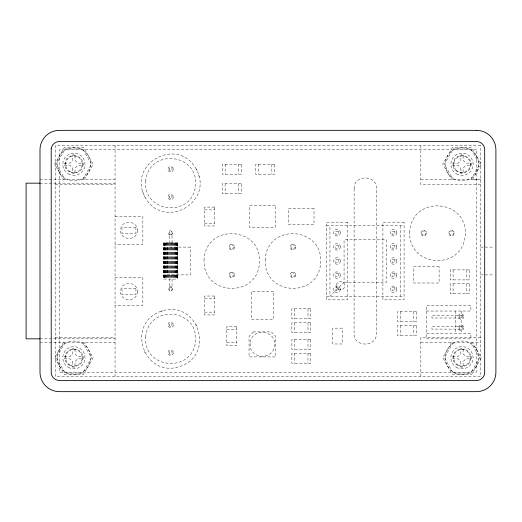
<?xml version="1.0" encoding="UTF-8"?>
<svg xmlns="http://www.w3.org/2000/svg" width="522" height="522" viewBox="0 0 522 522"><rect width="100%" height="100%" fill="white"/><g stroke="black" fill="none" stroke-linecap="round" stroke-linejoin="round"><path stroke-width="0.39" stroke-dasharray="2.61 1.96" d="M82.744 179.548L91.565 164.26L82.744 148.972L65.087 148.972L56.259 164.26L65.087 179.548M84.342 179.548L93.17 164.247L83.546 147.569L64.284 147.569L54.653 164.247L63.488 179.548M63.488 342.452L54.653 357.753L64.284 374.431L83.546 374.431L93.17 357.753L84.342 342.452M65.087 342.452L56.259 357.74L65.087 373.028L82.744 373.028L91.565 357.74L82.744 342.452M470.811 179.548L479.64 164.26L470.811 148.972L453.161 148.972L444.333 164.26L453.161 179.548M451.556 342.452L442.728 357.753L452.359 374.431L471.614 374.431L481.245 357.753L472.41 342.452M453.161 342.452L444.333 357.74L453.161 373.028L470.811 373.028L479.64 357.74L470.811 342.452M344.063 282.18L386.43 282.18L386.43 239.82L344.063 239.82L344.063 282.18L329.943 296.307L329.943 225.693M161.011 311.288C124.902 323.953 144.163 378.998 180.292 366.385C216.408 353.72 197.146 298.675 161.011 311.288L162.577 310.792M39.998 179.548L115.055 179.548M420.843 179.548L480.612 179.542L472.41 179.548L481.245 164.247L471.614 147.569L452.359 147.569L442.728 164.247L451.556 179.548M39.998 183.163L115.055 183.163M55.286 184.553L115.055 184.553M480.612 184.553L420.843 184.553L420.843 145.638M204.565 209.851L214.575 209.851M115.055 216.519L142.852 216.519L142.852 244.322L115.055 244.322M204.565 223.194L214.575 223.194M326.413 225.693L404.08 225.693M169.265 234.593L172.045 234.593M480.612 247.102L494.288 247.102M480.612 274.898L494.288 274.898M115.055 277.678L142.852 277.678L142.852 305.474L115.055 305.474M169.265 287.407L172.045 287.407M326.413 296.307L404.08 296.307M204.565 298.806L214.575 298.806M426.402 311.04L470.883 311.04L470.883 305.481L426.402 305.481L426.402 338.837L470.883 338.837L470.883 333.277L426.402 333.277M204.565 312.149L214.575 312.149M226.809 329.382L236.812 329.382M55.286 337.447L115.055 337.447M480.612 337.447L420.843 337.447L420.843 376.362M39.998 338.837L115.055 338.837M39.998 342.458L115.055 342.452M420.843 342.452L480.612 342.452M226.809 342.726L236.812 342.726M196.2 169.043C177.663 135.563 126.624 163.771 145.109 197.283C163.647 230.763 214.686 202.556 196.2 169.043L196.951 170.498M144.353 195.828L145.109 197.283M196.2 324.717L196.951 326.172M144.359 351.502L145.109 352.957M142.604 191.241L143.1 192.801M198.699 175.085L199.11 176.671M466.433 269.894L466.433 279.903M466.433 283.792L466.433 293.801M461.154 311.04L461.154 333.277M459.765 315.21L459.765 317.989M459.765 326.328L459.765 329.108M455.589 311.04L455.589 333.277M453.089 269.894L453.089 279.903M453.089 283.792L453.089 293.801M413.613 311.595L413.613 321.604M413.613 325.493L413.613 335.502M400.55 225.693L400.55 296.307M400.27 311.595L400.27 321.604M400.27 325.493L400.27 335.502M307.98 308.815L307.98 318.825M307.98 322.713L307.98 332.723M307.98 339.391L307.98 349.401M307.98 353.29L307.98 363.299M294.636 308.815L294.636 318.825M294.636 322.713L294.636 332.723M294.636 339.391L294.636 349.401M294.636 353.29L294.636 363.299M271.845 164.26L271.845 174.27M258.501 164.26L258.501 174.27M238.482 164.26L238.482 174.27M238.482 183.718L238.482 193.727M225.139 164.26L225.139 174.27M225.139 183.718L225.139 193.727M177.46 242.932L177.46 279.068M177.33 242.932L177.33 279.068M177.154 242.932L177.154 279.068M176.932 242.932L176.932 279.068M176.671 242.932L176.671 279.068M176.371 242.932L176.371 279.068M176.038 242.932L176.038 279.068M175.666 242.932L175.666 279.068M175.262 242.932L175.262 279.068M174.831 242.932L174.831 279.068M174.368 242.932L174.368 279.068M173.885 242.932L173.885 279.068M173.376 242.932L173.376 279.068M172.854 242.932L172.854 279.068M172.319 242.932L172.319 279.068M172.045 242.932L172.045 231.814L169.265 231.814L169.265 242.932M172.045 279.068L172.045 290.186L169.265 290.186L169.265 279.068M171.771 242.932L171.771 279.068M171.209 242.932L171.209 279.068M170.655 242.932L170.655 279.068M170.094 242.932L170.094 279.068M169.539 242.932L169.539 279.068M168.991 242.932L168.991 279.068M168.449 242.932L168.449 279.068M167.927 242.932L167.927 279.068M167.425 242.932L167.425 279.068M166.942 242.932L166.942 279.068M166.479 242.932L166.479 279.068M166.042 242.932L166.042 279.068M165.644 242.932L165.644 279.068M165.272 242.932L165.272 279.068M164.932 242.932L164.932 279.068M164.632 242.932L164.632 279.068M164.378 242.932L164.378 279.068M164.156 242.932L164.156 279.068M163.98 242.932L163.98 279.068M163.751 242.932L163.843 279.068M115.055 145.638L115.055 376.362M72.799 361.629L72.799 367.194L75.024 367.194L75.024 361.629L77.804 358.862L83.363 358.862L83.363 356.637L77.804 356.63L75.024 353.851L75.024 348.291L72.799 348.291L72.799 353.851L70.02 356.63L64.46 356.63L64.46 358.849L70.02 358.849L72.799 361.629M72.799 168.143L72.799 173.702L75.024 173.702L75.024 168.143L77.804 165.37L83.363 165.37L83.363 163.151L77.804 163.138L75.024 160.358L75.024 154.799L72.799 154.799L72.799 160.358L70.02 163.138L64.46 163.138L64.46 165.363L70.02 165.363L72.799 168.143M354.125 188.723L354.073 333.277C353.427 347.724 377.165 347.561 376.362 333.277L376.421 188.723C377.06 174.276 353.322 174.439 354.125 188.723M460.874 361.622L460.874 367.181L463.099 367.181L463.099 361.622L465.878 358.849L471.438 358.849L471.438 356.63L465.878 356.617L463.099 353.838L463.099 348.278L460.874 348.278L460.874 353.838L458.094 356.617L452.535 356.617L452.535 358.842L458.094 358.842L460.874 361.622M460.874 168.13L460.874 173.689L463.099 173.689L463.099 168.13L465.878 165.363L471.438 165.363L471.438 163.138L465.878 163.125L463.099 160.345L463.099 154.786L460.874 154.786L460.874 160.345L458.094 163.125L452.535 163.125L452.535 165.35L458.094 165.35L460.874 168.13M336.37 285.488C335.822 290.845 344.664 291.322 344.696 285.939C345.244 280.582 336.403 280.105 336.37 285.488M250.162 343.463C248.753 359.345 273.802 361.061 274.565 345.133C275.981 329.252 250.925 327.535 250.162 343.463M204.082 259.016C201.525 295.367 256.896 299.328 259.538 262.984C262.096 226.633 206.725 222.672 204.082 259.016M265.241 259.016C262.683 295.367 318.055 299.328 320.697 262.984C323.255 226.633 267.884 222.672 265.241 259.016M409.803 231.122C407.121 267.466 462.472 271.616 465.246 235.278C467.921 198.934 412.569 194.791 409.803 231.122M421.411 233.001C426.05 242.045 427.59 224.936 421.411 233.001M449.207 233.001C453.846 242.045 455.386 224.936 449.207 233.001M168.998 169.076C172.325 175.934 173.767 163.138 168.998 169.076M168.998 196.879C172.325 203.73 173.767 190.935 168.998 196.879M168.998 324.749C172.325 331.607 173.767 318.812 168.998 324.749M168.998 352.552C172.325 359.404 173.767 346.608 168.998 352.552M145.749 180.762C142.63 213.413 192.377 218.209 195.554 185.564C198.673 152.913 148.933 148.118 145.749 180.762M145.749 336.436C142.636 369.087 192.377 373.882 195.561 341.238C198.673 308.587 148.933 303.791 145.749 336.436M234.032 247.2C228.218 255.539 228.988 238.378 234.032 247.2M234.032 275.003C228.218 283.335 228.988 266.174 234.032 275.003M295.191 247.2C289.377 255.539 290.147 238.378 295.191 247.2M295.191 275.003C289.377 283.335 290.147 266.174 295.191 275.003M82.809 164.26C83.207 176.423 63.169 175.164 65.087 163.145C65.974 152.437 83.272 153.527 82.809 164.26M82.809 357.74C83.207 369.902 63.169 368.643 65.087 356.624C65.974 345.916 83.272 347.006 82.809 357.74M137.293 230.424C137.664 241.823 118.885 240.642 120.68 229.373C121.515 219.338 137.73 220.362 137.293 230.424M137.293 291.576C137.664 302.982 118.885 301.801 120.68 290.532C121.515 280.497 137.73 281.515 137.293 291.576M173.434 169.265C173.558 173.063 167.294 172.671 167.895 168.913C168.175 165.572 173.578 165.911 173.434 169.265M173.434 197.062C173.558 200.866 167.294 200.468 167.895 196.716C168.175 193.368 173.578 193.708 173.434 197.062M172.88 233.203C167.451 241.751 167.451 224.649 172.88 233.203M172.88 288.796C167.451 297.351 167.451 280.249 172.88 288.796M173.434 324.938C173.558 328.736 167.294 328.345 167.895 324.586C168.175 321.245 173.578 321.585 173.434 324.938M173.434 352.735C173.558 356.539 167.294 356.141 167.895 352.389C168.175 349.042 173.578 349.381 173.434 352.735M234.593 247.102C234.717 250.899 228.453 250.508 229.054 246.749C229.328 243.409 234.737 243.748 234.593 247.102M234.593 274.898C234.717 278.702 228.453 278.304 229.054 274.552C229.328 271.205 234.737 271.544 234.593 274.898M295.746 247.102C295.87 250.899 289.612 250.508 290.212 246.749C290.486 243.409 295.896 243.748 295.746 247.102M295.746 274.898C295.87 278.702 289.612 278.304 290.212 274.552C290.486 271.205 295.896 271.544 295.746 274.898M340.337 232.753C340.488 237.321 332.971 236.844 333.695 232.336C334.028 228.323 340.514 228.734 340.337 232.753M340.337 246.88C340.488 251.441 332.971 250.965 333.695 246.462C334.028 242.443 340.514 242.854 340.337 246.88M340.337 261C340.488 265.561 332.971 265.091 333.695 260.582C334.028 256.57 340.514 256.974 340.337 261M340.337 275.12C340.488 279.681 332.971 279.211 333.695 274.702C334.028 270.69 340.514 271.094 340.337 275.12M340.337 289.247C340.488 293.808 332.971 293.331 333.695 288.823C334.028 284.81 340.514 285.221 340.337 289.247M396.824 232.753C396.974 237.321 389.458 236.844 390.182 232.336C390.515 228.323 397.001 228.734 396.824 232.753M396.824 246.88C396.974 251.441 389.458 250.965 390.182 246.462C390.515 242.443 397.001 242.854 396.824 246.88M396.824 261C396.974 265.561 389.458 265.091 390.182 260.582C390.515 256.57 397.001 256.974 396.824 261M396.824 275.12C396.974 279.681 389.458 279.211 390.182 274.702C390.515 270.69 397.001 271.094 396.824 275.12M396.824 289.247C396.974 293.808 389.458 293.331 390.182 288.823C390.515 284.81 397.001 285.221 396.824 289.247M426.402 233.203C426.526 237.001 420.269 236.61 420.862 232.851C421.143 229.51 426.546 229.85 426.402 233.203M454.199 233.203C454.323 237.001 448.065 236.61 448.666 232.851C448.94 229.51 454.349 229.85 454.199 233.203M470.883 164.26C471.275 176.423 451.243 175.164 453.161 163.145C454.049 152.437 471.34 153.527 470.883 164.26M463.934 316.6C464.058 320.397 457.794 320.006 458.394 316.247C458.668 312.906 464.078 313.246 463.934 316.6M463.934 327.718C464.058 331.516 457.794 331.124 458.394 327.366C458.668 324.025 464.078 324.364 463.934 327.718M470.883 357.74C471.275 369.902 451.243 368.643 453.161 356.624C454.049 345.916 471.34 347.006 470.883 357.74M253.496 331.888L249.046 336.338L249.046 356.904L275.733 356.904L275.733 336.338L271.283 331.888L253.496 331.888M480.612 145.638L55.286 145.638L55.286 376.362L480.612 376.362L480.612 145.638M476.442 149.807L59.456 149.807L59.456 372.193L476.442 372.193L476.442 149.807M241.262 164.26L222.359 164.26L222.359 174.27L241.262 174.27L241.262 164.26M274.624 164.26L255.721 164.26L255.721 174.27L274.624 174.27L274.624 164.26M241.262 183.718L222.359 183.718L222.359 193.727L241.262 193.727L241.262 183.718M275.179 205.544L249.601 205.544L249.601 227.501L275.179 227.501L275.179 205.544M214.575 207.071L204.565 207.071L204.565 225.974L214.575 225.974L214.575 207.071M314.009 208.402L288.607 208.402L288.607 224.636L314.009 224.636L314.009 208.402M347.593 222.163L326.413 222.163L326.413 299.837L347.593 299.837L347.593 222.163M404.08 222.163L382.9 222.163L382.9 299.837L404.08 299.837L404.08 222.163M135.903 227.644L122.004 227.644L122.004 233.203L135.903 233.203L135.903 227.644M338.393 231.363L335.613 231.363L335.613 234.143L338.393 234.143L338.393 231.363M394.88 231.363L392.1 231.363L392.1 234.143L394.88 234.143L394.88 231.363M177.597 242.932L163.712 242.932L163.712 279.068L177.597 279.068L177.552 242.932M338.393 245.49L335.613 245.49L335.613 248.27L338.393 248.27L338.393 245.49M394.88 245.49L392.1 245.49L392.1 248.27L394.88 248.27L394.88 245.49M190.393 247.102L167.595 247.102L167.595 274.898L190.393 274.898L190.393 247.102M338.393 259.61L335.613 259.61L335.613 262.39L338.393 262.39L338.393 259.61M394.88 259.61L392.1 259.61L392.1 262.39L394.88 262.39L394.88 259.61M439.106 266.781L413.698 266.781L413.698 283.015L439.106 283.015L439.106 266.781M469.213 269.894L450.31 269.894L450.31 279.903L469.213 279.903L469.213 269.894M338.393 273.73L335.613 273.73L335.613 276.51L338.393 276.51L338.393 273.73M394.88 273.73L392.1 273.73L392.1 276.51L394.88 276.51L394.88 273.73M469.213 283.792L450.31 283.792L450.31 293.801L469.213 293.801L469.213 283.792M338.393 287.857L335.613 287.857L335.613 290.637L338.393 290.637L338.393 287.857M394.88 287.857L392.1 287.857L392.1 290.637L394.88 290.637L394.88 287.857M135.903 288.796L122.004 288.796L122.004 294.356L135.903 294.356L135.903 288.796M273.508 291.576L251.271 291.576L251.271 319.379L273.508 319.379L273.508 291.576M214.575 296.026L204.565 296.026L204.565 314.929L214.575 314.929L214.575 296.026M310.76 308.815L291.857 308.815L291.857 318.825L310.76 318.825L310.76 308.815M416.393 311.595L397.49 311.595L397.49 321.604L416.393 321.604L416.393 311.595M462.544 315.21L431.962 315.21L431.962 317.989L462.544 317.989L462.544 315.21M310.76 322.713L291.857 322.713L291.857 332.723L310.76 332.723L310.76 322.713M416.393 325.493L397.49 325.493L397.49 335.502L416.393 335.502L416.393 325.493M462.544 326.328L431.962 326.328L431.962 329.108L462.544 329.108L462.544 326.328M236.812 326.602L226.809 326.602L226.809 345.505L236.812 345.505L236.812 326.602M342.171 328.136L332.723 328.136L332.723 343.978L342.171 343.978L342.171 328.136M310.76 339.391L291.857 339.391L291.857 349.401L310.76 349.401L310.76 339.391M310.76 353.29L291.857 353.29L291.857 363.299L310.76 363.299L310.76 353.29M456.424 367.371A11.119 11.119 0 0 0 473.108 357.74A11.119 11.119 0 0 0 456.424 348.109A11.119 11.119 0 0 0 456.424 367.371M68.356 173.891A11.119 11.119 0 0 0 85.034 164.26A11.119 11.119 0 0 0 68.356 154.629A11.119 11.119 0 0 0 68.356 173.891M456.424 173.891A11.119 11.119 0 0 0 473.108 164.26A11.119 11.119 0 0 0 456.424 154.629A11.119 11.119 0 0 0 456.424 173.891M68.349 367.377A11.119 11.119 0 0 0 85.034 357.753A11.119 11.119 0 0 0 68.356 348.122A11.119 11.119 0 0 0 68.349 367.377M453.644 178.694A16.678 16.678 0 0 0 478.667 164.247A16.678 16.678 0 0 0 453.644 149.807A16.678 16.678 0 0 0 453.644 178.694M453.644 372.186A16.678 16.678 0 0 0 478.667 357.74A16.678 16.678 0 0 0 453.644 343.293A16.678 16.678 0 0 0 453.644 372.186M65.57 372.193A16.678 16.678 0 0 0 90.593 357.759A16.678 16.678 0 0 0 65.583 343.3A16.678 16.678 0 0 0 65.57 372.193M65.576 178.707A16.678 16.678 0 0 0 90.593 164.26A16.678 16.678 0 0 0 65.576 149.814A16.678 16.678 0 0 0 65.576 178.707M69.746 364.976A8.339 8.339 0 0 0 82.254 357.753A8.339 8.339 0 0 0 69.746 350.53A8.339 8.339 0 0 0 69.746 364.976M69.746 171.484A8.339 8.339 0 0 0 82.254 164.26A8.339 8.339 0 0 0 69.746 157.037A8.339 8.339 0 0 0 69.746 171.484M457.814 364.963A8.339 8.339 0 0 0 470.322 357.74A8.339 8.339 0 0 0 457.814 350.516A8.339 8.339 0 0 0 457.814 364.963M456.091 170.159A8.339 8.339 0 0 0 470.041 166.42A8.339 8.339 0 0 0 459.83 156.202A8.339 8.339 0 0 0 456.091 170.159"/><path stroke-width="0.78" d="M39.998 183.163L26.1 183.163L26.1 338.837L39.998 338.837M51.215 148.718L51.215 373.282A8.313 8.313 0 0 0 58.373 380.44L477.526 380.44A8.313 8.313 0 0 0 484.684 373.282L484.684 148.718A8.313 8.313 0 0 0 477.526 141.56L58.373 141.56A8.313 8.313 0 0 0 51.215 148.718M476.442 130.343L59.456 130.343A19.458 19.458 0 0 0 39.998 149.807L39.998 372.193A19.458 19.458 0 0 0 59.456 391.657L476.442 391.657A19.458 19.458 0 0 0 495.9 372.193L495.9 149.807A19.458 19.458 0 0 0 476.442 130.343"/></g></svg>
